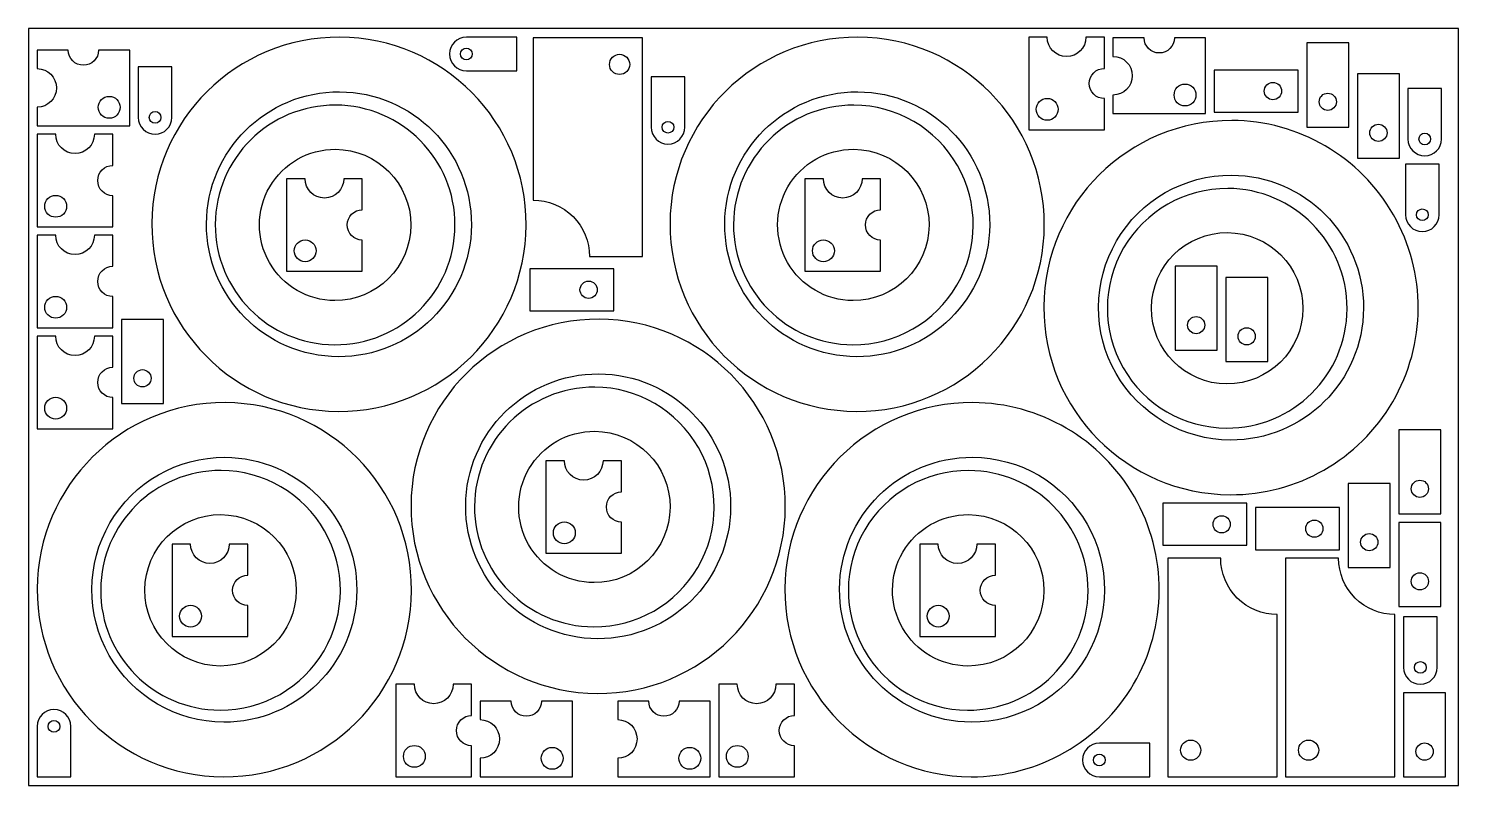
# Model space of a CAD drawing. Header units: metres. Extents: x 0 to 1700, y 0 to 900.
import ezdxf

# ---------------------------------------------------------------- set-up
doc = ezdxf.new("R2010")
doc.units = ezdxf.units.M

msp = doc.modelspace()

# ---------------------------------------------------------------- linework, layer by layer
for points in [[(0, 0), (1700, 0), (1700, 900), (0, 900)], [(1519.7, 782.9), (1569.7, 782.9), (1569.7, 882.9), (1519.7, 882.9)], [(1509.5, 800.7), (1509.5, 850.7), (1409.5, 850.7), (1409.5, 800.7)], [(1579.9, 746.1), (1629.9, 746.1), (1629.9, 846.1), (1579.9, 846.1)], [(695.8, 564.4), (695.8, 614.4), (595.8, 614.4), (595.8, 564.4)], [(1363.2, 517.4), (1413.2, 517.4), (1413.2, 617.4), (1363.2, 617.4)], [(1423.3, 504), (1473.3, 504), (1473.3, 604), (1423.3, 604)], [(110.4, 454.2), (160.4, 454.2), (160.4, 554.2), (110.4, 554.2)], [(1629.2, 322.8), (1679.2, 322.8), (1679.2, 422.8), (1629.2, 422.8)], [(1569, 259.2), (1619, 259.2), (1619, 359.2), (1569, 359.2)], [(1448.5, 285.5), (1448.5, 335.5), (1348.5, 335.5), (1348.5, 285.5)], [(1558.8, 280.3), (1558.8, 330.3), (1458.8, 330.3), (1458.8, 280.3)], [(1629.2, 212.7), (1679.2, 212.7), (1679.2, 312.7), (1629.2, 312.7)], [(1634.8, 10.2), (1684.8, 10.2), (1684.8, 110.2), (1634.8, 110.2)]]:
    msp.add_lwpolyline(points, close=True)
for points in [[(370, 889.8, 1), (368, 444.8, 1)], [(580.5, 849.8), (580.5, 889.8), (520.5, 889.8, 1), (520.5, 849.8)], [(730, 889), (600, 889), (600, 696, -0.414214), (667, 629), (730, 629)], [(986.1, 889.8, 1), (984.2, 444.8, 1)], [(1189.1, 779.7), (1279.1, 779.7), (1279.1, 816.7, -1), (1279.1, 852.7), (1279.1, 889.7), (1257.1, 889.7, -1), (1211.1, 889.7), (1189.1, 889.7)], [(1399.3, 799), (1399.3, 889), (1362.3, 889, -1), (1326.3, 889), (1289.3, 889), (1289.3, 867, -1), (1289.3, 821), (1289.3, 799)], [(120.2, 784.4), (120.2, 874.4), (83.2, 874.4, -1), (47.2, 874.4), (10.2, 874.4), (10.2, 852.4, -1), (10.2, 806.4), (10.2, 784.4)], [(513.5, 869.8, -1), (527.5, 869.8, -1)], [(702.7, 869.4, -1), (702.7, 845.4, -1)], [(170.4, 854.4), (130.4, 854.4), (130.4, 794.4, 1), (170.4, 794.4)], [(780.2, 842.7), (740.2, 842.7), (740.2, 782.7, 1), (780.2, 782.7)], [(1388, 821, -1), (1362, 821, -1)], [(1489.7, 825.7, -1), (1469.2, 825.7, -1)], [(108.9, 806.4, -1), (82.9, 806.4, -1)], [(369.7, 824.8, -1), (368.3, 509.8, -1)], [(985.9, 824.8, -1), (984.5, 509.8, -1)], [(1211.1, 791, -1), (1211.1, 817, -1)], [(1544.7, 802.7, -1), (1544.7, 823.2, -1)], [(1680, 828.7), (1640, 828.7), (1640, 768.7, 1), (1680, 768.7)], [(150.4, 787.4, -1), (150.4, 801.4, -1)], [(365.1, 809, 1), (363.8, 524, 1)], [(981.3, 809, 1), (980, 524, 1)], [(760.2, 775.7, -1), (760.2, 789.7, -1)], [(1430.6, 790.7, 1), (1428.7, 345.7, 1)], [(1604.9, 765.8, -1), (1604.9, 786.3, -1)], [(10.2, 664.3), (100.2, 664.3), (100.2, 701.3, -1), (100.2, 737.3), (100.2, 774.3), (78.2, 774.3, -1), (32.2, 774.3), (10.2, 774.3)], [(1660, 761.7, -1), (1660, 775.7, -1)], [(364.8, 756.5, -1), (364.1, 576.5, -1)], [(981, 756.5, -1), (980.2, 576.5, -1)], [(1677.1, 738.6), (1637.1, 738.6), (1637.1, 678.6, 1), (1677.1, 678.6)], [(306.8, 611.5), (396.8, 611.5), (396.8, 648.5, -1), (396.8, 684.5), (396.8, 721.5), (374.8, 721.5, -1), (328.8, 721.5), (306.8, 721.5)], [(923, 611.5), (1013, 611.5), (1013, 648.5, -1), (1013, 684.5), (1013, 721.5), (991, 721.5, -1), (945, 721.5), (923, 721.5)], [(1430.3, 725.7, -1), (1429, 410.7, -1)], [(32.2, 675.7, -1), (32.2, 701.7, -1)], [(1425.7, 709.9, 1), (1424.5, 424.9, 1)], [(1657.1, 671.6, -1), (1657.1, 685.6, -1)], [(10.2, 544.3), (100.2, 544.3), (100.2, 581.3, -1), (100.2, 617.3), (100.2, 654.3), (78.2, 654.3, -1), (32.2, 654.3), (10.2, 654.3)], [(328.8, 622.8, -1), (328.8, 648.8, -1)], [(945, 622.8, -1), (945, 648.8, -1)], [(1425.5, 657.4, -1), (1424.7, 477.4, -1)], [(676.1, 589.4, -1), (655.6, 589.4, -1)], [(32.2, 555.6, -1), (32.2, 581.6, -1)], [(678.2, 554.4, 1), (676.2, 109.4, 1)], [(1388.2, 537.1, -1), (1388.2, 557.6, -1)], [(1448.3, 523.8, -1), (1448.3, 544.3, -1)], [(10.2, 424.2), (100.2, 424.2), (100.2, 461.2, -1), (100.2, 497.2), (100.2, 534.2), (78.2, 534.2, -1), (32.2, 534.2), (10.2, 534.2)], [(135.4, 473.9, -1), (135.4, 494.4, -1)], [(677.9, 489.4, -1), (676.5, 174.4, -1)], [(32.2, 435.6, -1), (32.2, 461.6, -1)], [(673.3, 473.6, 1), (672, 188.6, 1)], [(233.7, 455.2, 1), (231.8, 10.2, 1)], [(1122.7, 455.2, 1), (1120.7, 10.2, 1)], [(673.1, 421.1, -1), (672.3, 241.1, -1)], [(233.4, 390.2, -1), (232, 75.2, -1)], [(228.8, 374.5, 1), (227.6, 89.5, 1)], [(615, 276.1), (705, 276.1), (705, 313.1, -1), (705, 349.1), (705, 386.1), (683, 386.1, -1), (637, 386.1), (615, 386.1)], [(1122.4, 390.2, -1), (1121, 75.2, -1)], [(1117.8, 374.5, 1), (1116.5, 89.5, 1)], [(1654.2, 342.5, -1), (1654.2, 363, -1)], [(228.6, 322, -1), (227.8, 142, -1)], [(637, 287.4, -1), (637, 313.4, -1)], [(1117.5, 322, -1), (1116.8, 142, -1)], [(1428.8, 310.5, -1), (1408.3, 310.5, -1)], [(1539, 305.3, -1), (1518.5, 305.3, -1)], [(1594, 279, -1), (1594, 299.5, -1)], [(170.6, 177), (260.6, 177), (260.6, 214, -1), (260.6, 250), (260.6, 287), (238.6, 287, -1), (192.6, 287), (170.6, 287)], [(1059.5, 177), (1149.5, 177), (1149.5, 214, -1), (1149.5, 250), (1149.5, 287), (1127.5, 287, -1), (1081.5, 287), (1059.5, 287)], [(1354.4, 10.2), (1484.4, 10.2), (1484.4, 203.2, -0.414214), (1417.4, 270.2), (1354.4, 270.2)], [(1494.6, 10.2), (1624.6, 10.2), (1624.6, 203.2, -0.414214), (1557.6, 270.2), (1494.6, 270.2)], [(1654.2, 232.4, -1), (1654.2, 252.9, -1)], [(192.6, 188.3, -1), (192.6, 214.3, -1)], [(1081.5, 188.3, -1), (1081.5, 214.3, -1)], [(1674.8, 200.3), (1634.8, 200.3), (1634.8, 140.3, 1), (1674.8, 140.3)], [(1654.8, 133.3, -1), (1654.8, 147.3, -1)], [(436.7, 10.2), (526.7, 10.2), (526.7, 47.2, -1), (526.7, 83.2), (526.7, 120.2), (504.7, 120.2, -1), (458.7, 120.2), (436.7, 120.2)], [(820.6, 10.2), (910.6, 10.2), (910.6, 47.2, -1), (910.6, 83.2), (910.6, 120.2), (888.6, 120.2, -1), (842.6, 120.2), (820.6, 120.2)], [(10.2, 10.2), (50.2, 10.2), (50.2, 70.2, 1), (10.2, 70.2)], [(646.8, 10.2), (646.8, 100.2), (609.8, 100.2, -1), (573.8, 100.2), (536.8, 100.2), (536.8, 78.2, -1), (536.8, 32.2), (536.8, 10.2)], [(810.4, 10.2), (810.4, 100.2), (773.4, 100.2, -1), (737.4, 100.2), (700.4, 100.2), (700.4, 78.2, -1), (700.4, 32.2), (700.4, 10.2)], [(30.2, 77.2, -1), (30.2, 63.2, -1)], [(1381.7, 29.9, -1), (1381.7, 53.9, -1)], [(1521.9, 29.9, -1), (1521.9, 53.9, -1)], [(458.7, 21.5, -1), (458.7, 47.5, -1)], [(635.5, 32.2, -1), (609.5, 32.2, -1)], [(799.1, 32.2, -1), (773.1, 32.2, -1)], [(842.6, 21.5, -1), (842.6, 47.5, -1)], [(1333.1, 10.2), (1333.1, 50.2), (1273.1, 50.2, 1), (1273.1, 10.2)], [(1266.1, 30.2, -1), (1280.1, 30.2, -1)], [(1659.8, 30, -1), (1659.8, 50.5, -1)]]:
    msp.add_lwpolyline(points, format="xyb", close=True)

doc.saveas('drawing.dxf')
